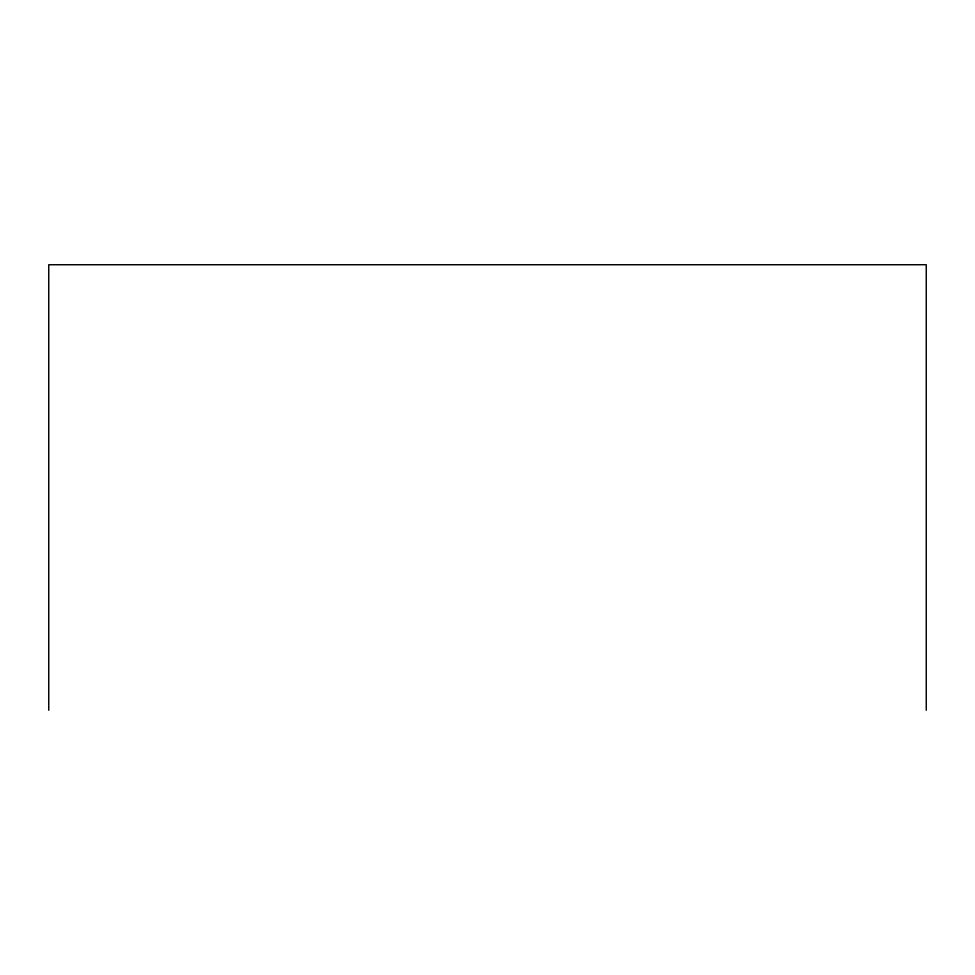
<?xml version="1.0" encoding="UTF-8"?>
<svg xmlns="http://www.w3.org/2000/svg" width="975" height="975" viewBox="0 0 975 975"><rect width="100%" height="100%" fill="white"/><g stroke="black" fill="none" stroke-linecap="round" stroke-linejoin="round"><path stroke-width="1.46" d="M926.25 710.275L926.25 264.725L48.75 264.725L48.75 710.275"/></g></svg>
